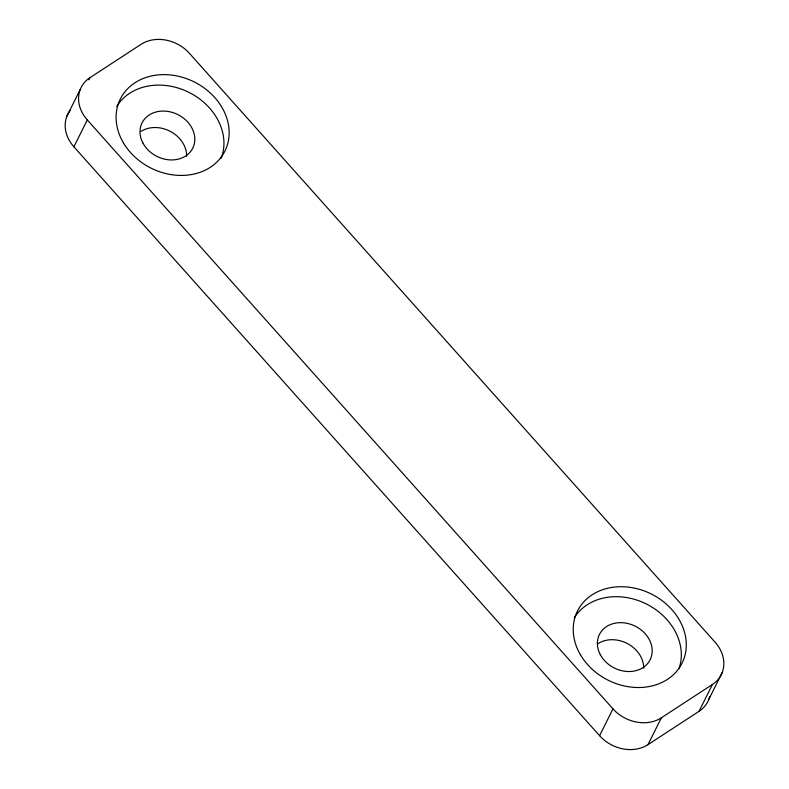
<?xml version="1.0" encoding="UTF-8"?>
<svg xmlns="http://www.w3.org/2000/svg" width="789" height="789" viewBox="0 0 789 789"><rect width="100%" height="100%" fill="white"/><g stroke="black" fill="none" stroke-linecap="round" stroke-linejoin="round"><path stroke-width="1.18" d="M66.868 116.299L80.261 89.443M88.891 79.827L89.966 77.677L141.024 44.352A35.406 29.213 26.5 0 1 189.409 53.297L715.1 642.197A35.406 29.213 26.5 0 1 712.428 684.467L699.034 711.323L647.976 744.648A35.406 29.213 26.5 0 1 599.591 735.703L73.9 146.803A35.406 29.213 26.5 0 1 70.418 110.125M73.9 146.803L87.293 119.948A35.406 29.213 26.5 0 1 89.966 77.677M599.591 735.703L612.984 708.857L87.293 119.948M647.976 744.648L661.369 717.793L712.428 684.467M708.739 699.557L722.132 672.701M141.123 131.339A28.325 23.374 26.5 0 1 170.779 131.635A28.325 23.374 26.5 0 1 186.618 156.202M598.003 643.656A28.325 23.374 26.5 0 1 627.62 643.686A28.325 23.374 26.5 0 1 643.696 668.155M574.303 617.787A58.425 48.208 26.5 0 1 645.333 603.477A58.425 48.208 26.5 0 1 679.171 668.096M116.733 106.515A58.425 48.208 26.5 0 1 188.788 92.293A58.425 48.208 26.5 0 1 221.147 158.303M709.676 696.638A35.406 29.213 26.5 0 1 699.034 711.323M661.369 717.793A35.406 29.213 26.5 0 1 612.984 708.857M580.379 654.663A58.425 48.208 26.5 0 0 678.293 669.269A58.425 48.208 26.5 0 0 630.589 587.42A58.425 48.208 26.5 0 0 580.379 654.663M123.469 142.947A58.425 48.208 26.5 0 0 221.393 156.873A58.425 48.208 26.5 0 0 173.028 75.271A58.425 48.208 26.5 0 0 123.469 142.947M142.829 142.858A28.325 23.374 26.5 0 0 190.208 152.011A28.325 23.374 26.5 0 0 169.181 111.644A28.325 23.374 26.5 0 0 142.829 142.858M600.321 654.663A28.325 23.374 26.5 0 0 647.73 663.431A28.325 23.374 26.5 0 0 626.298 623.182A28.325 23.374 26.5 0 0 600.321 654.663"/></g></svg>
